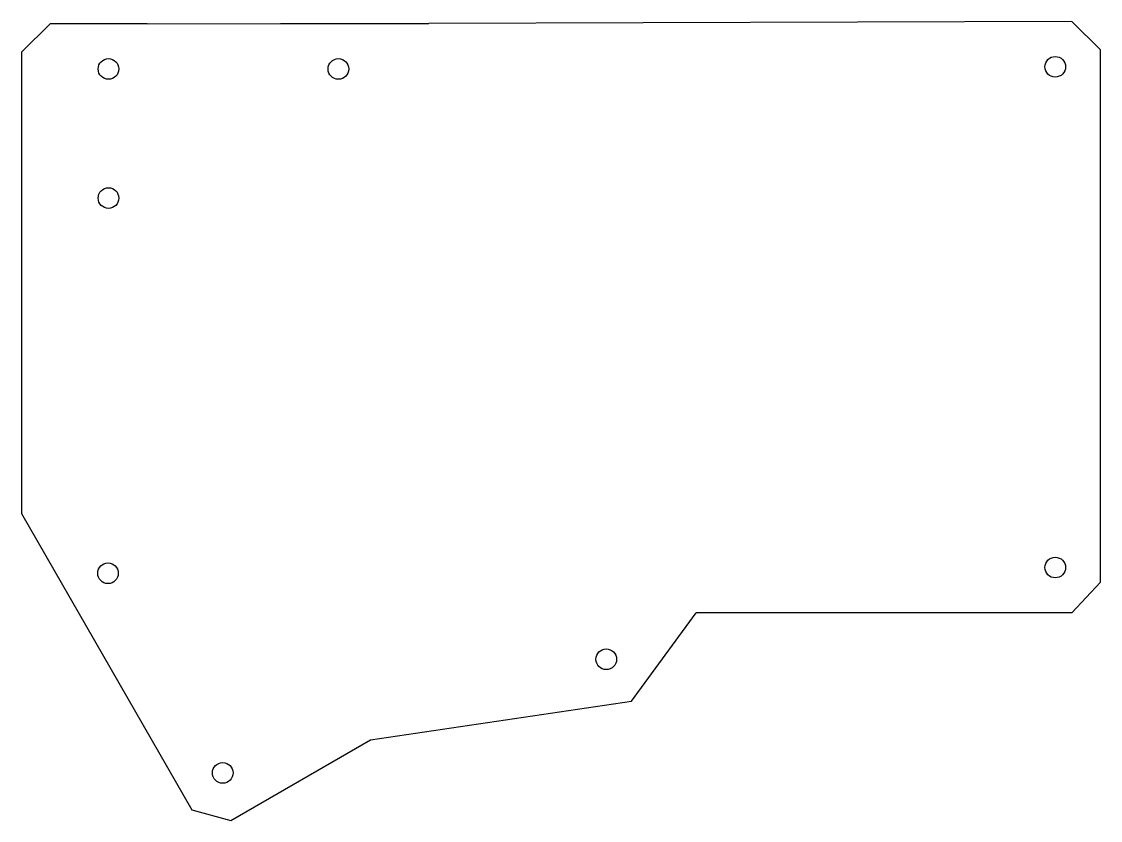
# Model space of a CAD drawing. Header units: millimetres. Extents: x -159 to 8, y -118 to 6.
import ezdxf

# ---------------------------------------------------------------- set-up
doc = ezdxf.new("R2010")
doc.units = ezdxf.units.MM

msp = doc.modelspace()

# ---------------------------------------------------------------- linework, layer by layer
at = {"color": 7, "linetype": 'Continuous', "lineweight": 25}
for p, q in [((-155.06, 5.32), (-159.48, 0.91)), ((-140.02, 5.32), (-155.06, 5.32)), ((-140.02, 5.32), (-119.34, 5.36)), ((-119.34, 5.36), (-96.37, 5.36)), ((3.25, 5.67), (-96.37, 5.36)), ((7.66, 1.27), (3.25, 5.67)), ((-159.48, 0.91), (-159.48, -70.57)), ((7.66, -81.2), (7.66, 1.27)), ((-159.48, -70.57), (-133.1, -116.49)), ((7.66, -81.2), (3.23, -85.93)), ((-64.97, -99.63), (-54.97, -85.93)), ((3.23, -85.93), (-54.97, -85.93)), ((-105.41, -105.64), (-64.97, -99.63)), ((-127.08, -118.11), (-105.41, -105.64)), ((-133.1, -116.49), (-127.08, -118.11))]:
    msp.add_line(p, q, dxfattribs=at)
for centre in [(0.66, -1.34), (-146.02, -1.68), (-110.4, -1.68), (-146.02, -21.68), (-146.09, -79.82), (0.66, -78.93), (-68.9, -93.14), (-128.32, -110.75)]:
    msp.add_circle(centre, 1.6, dxfattribs=at)

doc.saveas('drawing.dxf')
